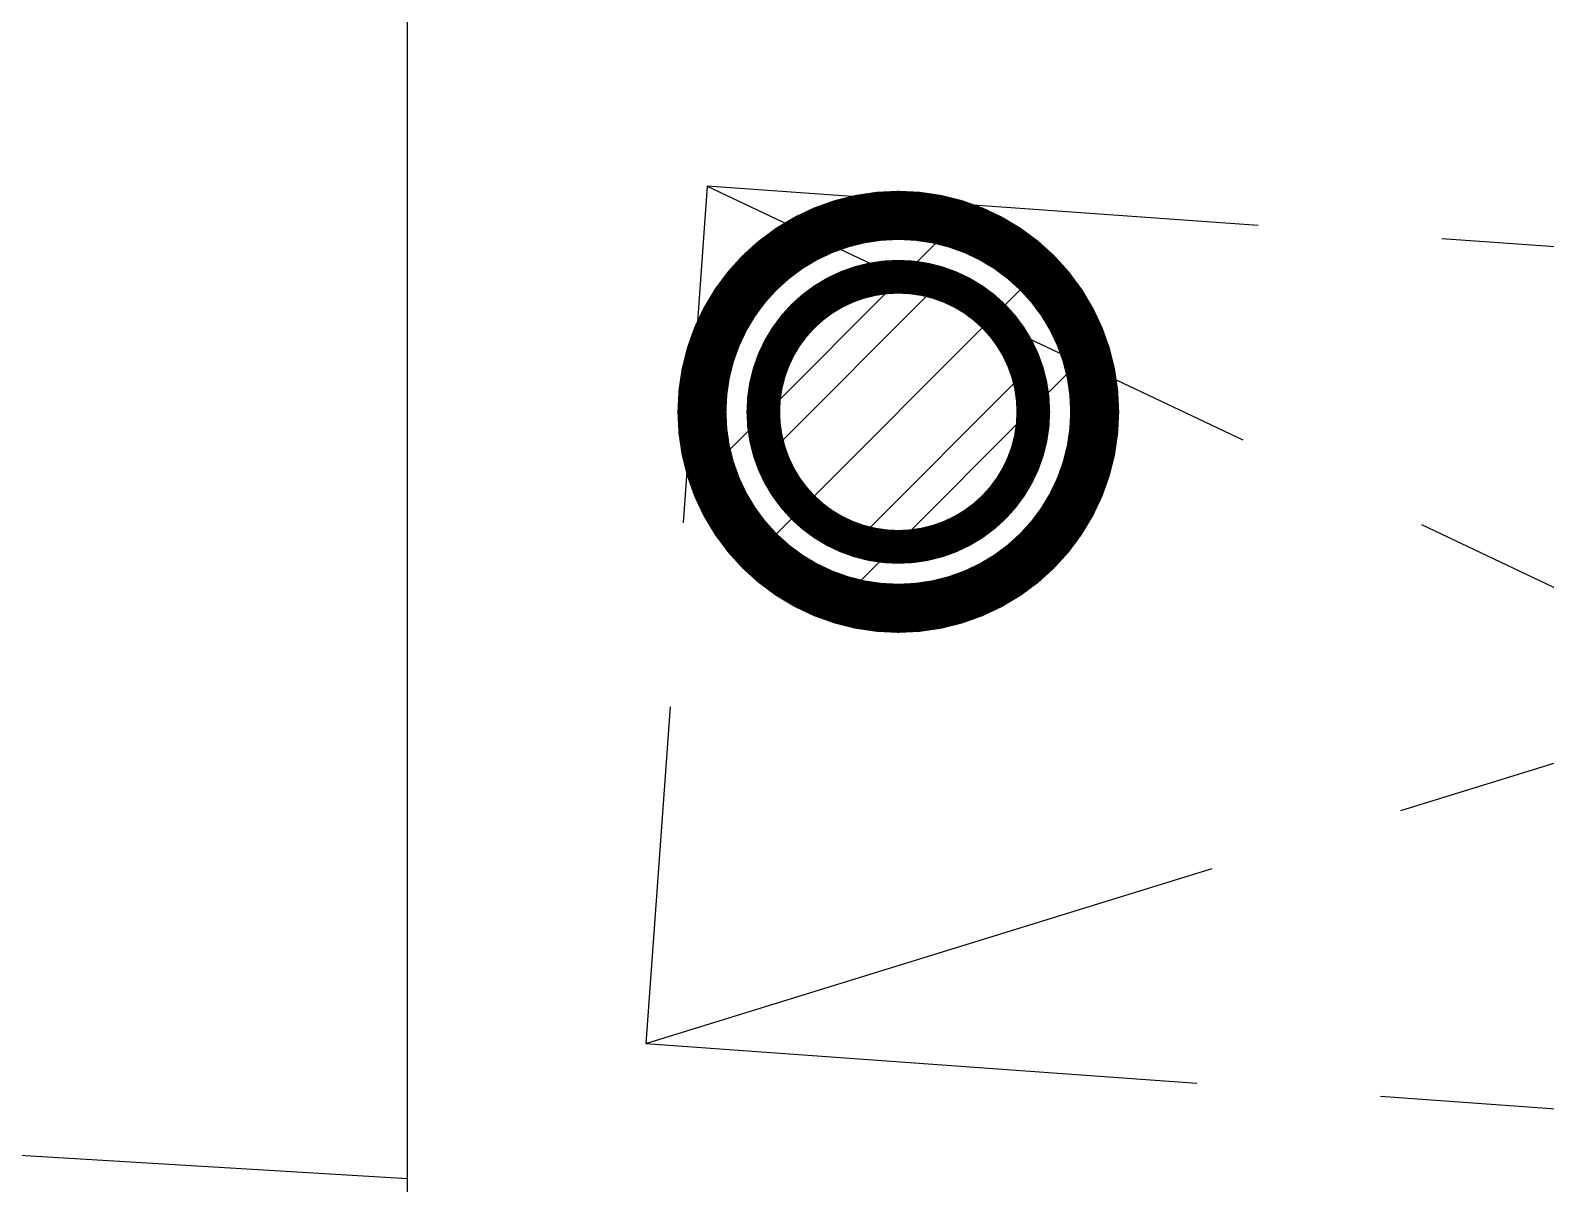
# Model space of a CAD drawing. Header units: inches. Extents: x 0 to 1813292486, y 0 to 3473589894.
# Drawn here: x 600561232 to 600561850, y 3473202171 to 3473202640 of the extents above; entities that cross this region are included whole.
import ezdxf

# ---------------------------------------------------------------- set-up
doc = ezdxf.new("R2010")
doc.units = ezdxf.units.IN
doc.header["$LTSCALE"] = 1000
doc.header["$MEASUREMENT"] = 0
for name, color, linetype in [('A-Anno-Note', 241, 'Continuous'), ('AX-MALL-P02-200$0$A-Anno-Note', 241, 'Continuous'), ('AX-MALL-WALL-P02$0$A-Anno-Note', 241, 'Continuous'), ('AX-MALL-WALL-P02-QT$0$A-Detl-Patt', 8, 'Continuous'), ('AX-MALL-WALL-P02-QT$0$A-Detl-Thin', 131, 'Continuous'), ('AX-MALL-WALL-P02-QT$0$A-Fixt', 81, 'Continuous'), ('AX-MALL-WALL-P02-QT$0$A-Wall', 2, 'Continuous'), ('AX-MALL-WALL-P02-QT$0$A-Wall-Patt', 13, 'Continuous'), ('PX-MALL-P02-LG$0$P-Drain-Fldr', 4, 'Continuous'), ('PX-MALL-P02-LG$0$P-Drain-Fldr-ARCH', 161, 'Continuous'), ('PX-MALL-P02-LG$0$P-Drain-Fldr-W100', 4, 'Continuous'), ('PX-MALL-P02-LG$0$P-Drain-Fldr-W50', 4, 'Continuous')]:
    doc.layers.add(name, color=color, linetype=linetype)

# ---------------------------------------------------------------- blocks, each defined once
blk = doc.blocks.new('AX-MALL-WALL-P02-QT$0$JB-AC(O)-Hide')
for p, q in [((-225, 174.9999999999709), (-450, 174.9999999999709)), ((-450, 174.9999999999709), (-450, 37.4999999999709)), ((-450, 174.9999999999709), (-225, 87.4999999999709)), ((150, 174.9999999999709), (-150, 174.9999999999709)), ((-150, 58.33333333331393), (0, -2.91038304567337e-11)), ((-150, -58.33333333337214), (0, 0)), ((-450, -37.5000000000291), (-450, -175.0000000000291)), ((-450, -175.0000000000291), (-225, -87.5000000000291)), ((-450, -175.0000000000291), (-225, -175.0000000000291)), ((-150, -175.0000000000291), (150, -175.0000000000291))]:
    blk.add_line(p, q)
blk = doc.blocks.new('AX-MALL-WALL-P02-QT$0$tj')
at = {"layer": 'AX-MALL-WALL-P02-QT$0$A-Detl-Patt'}
h = blk.add_hatch(dxfattribs=at)
h.set_pattern_fill('STEEL', color=256, scale=100.0000000000001, angle=50.43183869082386)
h.set_pattern_definition([(75.00000000004839, (-14278.19445574284, 156289.8254051208), (-153.3407249234246, 41.08752340989569), []), (75.00000000004839, (-14317.88195610046, 156358.5661673546), (-153.3407249234246, 41.08752340989569), [])])
edge = h.paths.add_edge_path()
edge.add_line((88101.273016572, 47666.64152574539), (87883.93542659283, 47459.84604215622))
edge.add_line((87883.93542659283, 47459.84604215622), (91571.54751467705, 43584.64122533798))
edge.add_arc((262949.389629302, 558937.705083496), 543101.4133620498, 251.6057364187558, 260.0288666978238)
edge.add_arc((172180.8466627672, -2862.146247219684), 27099.9982179492, 64.7128659603706, 96.9316049602786, ccw=False)
edge.add_arc((262948.9730309481, 558936.3205539446), 543099.9677998082, 261.6155114784545, 271.7251478115656)
edge.add_line((279298.9759148359, 16082.51663446426), (279298.9759315252, 16382.65274763107))
edge.add_arc((262948.9742454757, 558936.3204835369), 542799.9676941936, 261.62020364125146, 271.7261014454634, ccw=False)
edge.add_arc((172180.8456921196, -2862.14609140989), 27400.00151046549, 64.80631838577902, 96.83815911678944)
edge.add_arc((262949.394896181, 558937.7037490648), 542801.4137571028, 251.6136389015772, 260.02417327084333, ccw=False)
edge.add_line((91737.26096642017, 43845.69257831573), (88101.273016572, 47666.64152574539))
blk.add_lwpolyline([(88103.03003954887, 47737.33037519455), (87813.24658572674, 47461.60306501389), (91543.92713344097, 43541.13421487808, 0.03677856867194786), (168908.9495433569, 23989.2463850975, -0.1416543586965341), (183742.0972260237, 21592.70785188675, 0.04416604653312874), (279348.9759123325, 16034.00206041336), (279348.9759345055, 16434.18465709686, -0.04414427716130016), (183859.0483468771, 21979.79425859451, 0.1405450684183163), (168919.8474783897, 24393.46752309799, -0.03670519880877311), (91764.87840116024, 43889.20268630981), (88103.03007543087, 47737.33033752441)], format="xyb", dxfattribs=at)
blk.add_lwpolyline([(88101.273016572, 47666.64152574539), (87883.93542659283, 47459.84604215622), (91571.54751467705, 43584.64122533798, 0.0367693963449814), (168910.2986617088, 24039.77597379684, -0.1415142461245126), (183756.7420067787, 21641.08926153183, 0.04414024362697595), (279298.9759148359, 16082.51663446426), (279298.9759315252, 16382.65274763107, -0.04412389944666065), (183844.4648458958, 21931.40288829803, 0.1406825130026793), (168918.4574091434, 24342.94360637665, -0.03671436212623864), (91737.26096642017, 43845.69257831573)], format="xyb", close=True, dxfattribs=at)
blk = doc.blocks.new('AX-MALL-WALL-P02-QT')
at = {"layer": 'AX-MALL-WALL-P02-QT$0$A-Wall-Patt'}
h = blk.add_hatch(dxfattribs=at)
h.set_pattern_fill('普通砖', color=256, scale=200, style=0)
h.set_pattern_definition([(45, (0, 359.0227), (-353.55353201463, 353.55353201463), [])])
h.paths.add_polyline_path([(600362207.8316381, 3473068980.141268), (600362337.3465585, 3473069031.115572), (600365996.5006276, 3473078853.574225), (600365926.0646685, 3473078950.956051), (600365809.0829984, 3473078923.392792), (600362154.8300714, 3473069114.090531)])
at = {"layer": 'AX-MALL-WALL-P02-QT$0$A-Wall'}
blk.add_line((600362337.3465585, 3473069031.115572), (600365996.5006276, 3473078853.574225), dxfattribs=at)
at = {"layer": 'AX-MALL-WALL-P02-QT$0$A-Detl-Thin', "rotation": 339.5681613091762}
blk.add_blockref('AX-MALL-WALL-P02-QT$0$tj', (600144118.6961328, 3473128496.287411), dxfattribs=at)
at = {"layer": 'AX-MALL-WALL-P02-QT$0$A-Fixt', "rotation": 335.4731844298868}
blk.add_blockref('AX-MALL-WALL-P02-QT$0$JB-AC(O)-Hide', (600362942.319135, 3473069055.301044), dxfattribs=at)
blk = doc.blocks.new('AX-MALL-WALL-P02')
at = {"layer": 'AX-MALL-WALL-P02$0$A-Anno-Note'}
blk.add_blockref('AX-MALL-WALL-P02-QT', (0, 0), dxfattribs=at)
blk = doc.blocks.new('PX-MALL-P02-LG$0$A$C5A9C1854')
at = {"layer": 'PX-MALL-P02-LG$0$P-Drain-Fldr-W50', "ltscale": 0.7}
for p, q in [((52.36634142632829, -16.81565596791916), (-16.81565596786095, 52.36634142627008)), ((38.89087296527578, -38.89087296521757), (-38.89087296527578, 38.89087296521757)), ((16.81565596797736, -52.36634142627008), (-52.36634142621187, 16.81565596791916))]:
    blk.add_line(p, q, dxfattribs=at)
at = {"layer": 'PX-MALL-P02-LG$0$P-Drain-Fldr-W50', "ltscale": 0.7, "const_width": 13.75}
blk.add_lwpolyline([(-54.99999999994179, 0, 1), (55.00000000005821, 0, 1)], format="xyb", close=True, dxfattribs=at)
blk = doc.blocks.new('PX-MALL-P02-LG$0$A$C7D2520B3')
at = {"layer": 'PX-MALL-P02-LG$0$P-Drain-Fldr', "ltscale": 0.7}
for p, q in [((78.54951213949244, -25.22348395187873), (-25.22348395179142, 78.54951213940512)), ((58.33630944791366, -58.33630944788456), (-58.33630944791366, 58.33630944788456)), ((25.22348395196605, -78.54951213940512), (-78.54951213931781, 25.22348395187873))]:
    blk.add_line(p, q, dxfattribs=at)
at = {"layer": 'PX-MALL-P02-LG$0$P-Drain-Fldr', "ltscale": 0.7, "const_width": 20}
blk.add_lwpolyline([(5.820766091346741e-11, -80, 1), (5.820766091346741e-11, 80, 1)], format="xyb", close=True, dxfattribs=at)
blk = doc.blocks.new('PX-MALL-P02-LG$0$A$C2257314B')
at = {"layer": 'PX-MALL-P02-LG$0$P-Drain-Fldr-ARCH', "ltscale": 0.7}
for p, q in [((52.36634142632829, -16.81565596791916), (-16.81565596786095, 52.36634142627008)), ((38.89087296527578, -38.89087296521757), (-38.89087296527578, 38.89087296521757)), ((16.81565596797736, -52.36634142627008), (-52.36634142621187, 16.81565596791916))]:
    blk.add_line(p, q, dxfattribs=at)
for start, end in [(0, 180), (180, 0)]:
    blk.add_arc((5.820766091346741e-11, -1.77635683940025e-15), 55, start, end, dxfattribs=at)
blk = doc.blocks.new('PX-MALL-P02-LG$0$P-Drain-Fldr')
blk.add_blockref('PX-MALL-P02-LG$0$A$C2257314B', (0, 0))
at = {"layer": 'PX-MALL-P02-LG$0$P-Drain-Fldr-W100'}
blk.add_blockref('PX-MALL-P02-LG$0$A$C7D2520B3', (0, 0), dxfattribs=at)
at = {"layer": 'PX-MALL-P02-LG$0$P-Drain-Fldr-W50'}
blk.add_blockref('PX-MALL-P02-LG$0$A$C5A9C1854', (0, 0), dxfattribs=at)
blk = doc.blocks.new('PX-MALL-P02-LG')
at = {"layer": 'PX-MALL-P02-LG$0$P-Drain-Fldr', "xscale": -0.9999999999999991, "rotation": 339.5681613075038}
blk.add_blockref('PX-MALL-P02-LG$0$P-Drain-Fldr', (600362646.4156282, 3473069288.02139), dxfattribs=at)
blk = doc.blocks.new('AX-MALL-P02-200')
at = {"layer": 'AX-MALL-P02-200$0$A-Anno-Note'}
blk.add_blockref('AX-MALL-WALL-P02', (0, 0), dxfattribs=at)
blk.add_blockref('PX-MALL-P02-LG', (0, 0), dxfattribs=at)

msp = doc.modelspace()

# ---------------------------------------------------------------- block references
at = {"layer": 'A-Anno-Note', "rotation": 20.43183869077545}
msp.add_blockref('AX-MALL-P02-200', (1250392458.527329, 9048125.682563305), dxfattribs=at)

doc.saveas('drawing.dxf')
